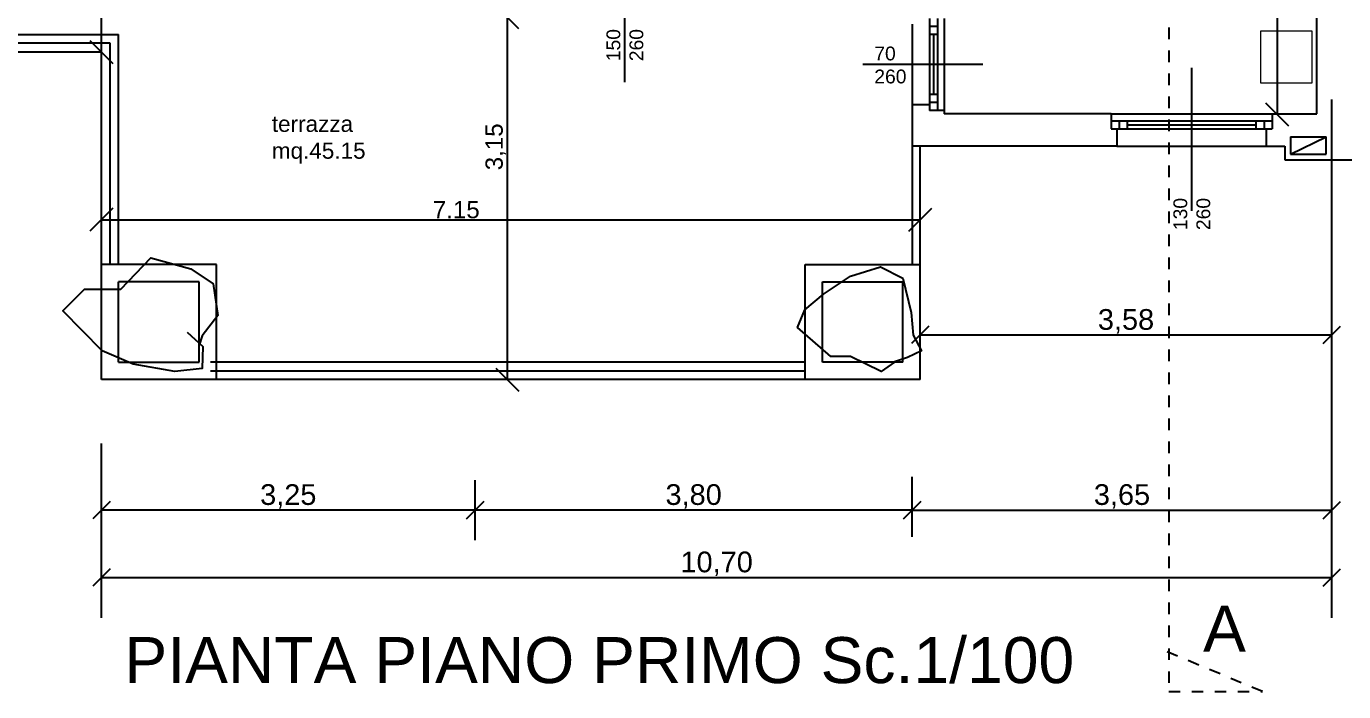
# Model space of a CAD drawing. Header units: millimetres. Extents: x 2002 to 2114, y 811 to 859.
# Drawn here: x 2036.95 to 2048.41, y 841.85 to 847.64 of the extents above; entities that cross this region are included whole.
import ezdxf

# ---------------------------------------------------------------- set-up
doc = ezdxf.new("R2010")
doc.units = ezdxf.units.MM
doc.header["$LTSCALE"] = 0.04
doc.linetypes.add('JIS_02_1.2', pattern=[2.5, 1.25, -1.25])
for name, color, linetype in [('0-2', 1, 'Continuous'), ('0.1', 4, 'Continuous'), ('02', 1, 'Continuous'), ('8', 8, 'Continuous'), ('ASSI-PIL', 6, 'Continuous')]:
    doc.layers.add(name, color=color, linetype=linetype)
doc.layers.add('palma', color=94, linetype='Continuous', lineweight=5)
doc.styles.get("Standard").update_dxf_attribs({"font": 'arial.ttf'})
doc.dimstyles.new('pie', dxfattribs={"dimtxt": 0.15, "dimasz": 0.2, "dimexe": 1.25, "dimexo": 0.625, "dimgap": 0.01, "dimtad": 1, "dimzin": 0, "dimtxsty": 'Standard', "dimblk1": 'OBLIQUE', "dimblk2": 'OBLIQUE', "dimsah": 1, "dimcen": 2.5, "dimse1": 1, "dimse2": 1, "dimadec": 0, "dimazin": 0, "dimtfac": 1, "dimtmove": 0, "dimatfit": 3, "dimfxl": 1, "dimarcsym": 0})
doc.dimstyles.new('piee', dxfattribs={"dimtxt": 0.18, "dimasz": 0.15, "dimexe": 1.25, "dimexo": 0.625, "dimgap": 0.01, "dimtad": 1, "dimzin": 1, "dimtxsty": 'Standard', "dimblk": 'OBLIQUE', "dimcen": 2.5, "dimse1": 1, "dimse2": 1, "dimadec": 0, "dimazin": 0, "dimtfac": 1, "dimtmove": 0, "dimatfit": 3, "dimldrblk": 'OBLIQUE', "dimfxl": 1, "dimarcsym": 0})

# ---------------------------------------------------------------- blocks, each defined once
blk = doc.blocks.new('_Oblique')
at = {"color": 0, "linetype": 'ByBlock', "lineweight": -2}
blk.add_line((-0.5, -0.5), (0.5, 0.5), dxfattribs=at)
blk = doc.blocks.new('*D2156')
at = {"layer": '0.1', "color": 0, "lineweight": -2}
blk.add_line((2047.833, 851.512), (2047.828, 846.872), dxfattribs=at)
at = {"layer": 'Defpoints', "color": 0}
for p in [(2046.804, 851.514), (2046.799, 846.874), (2047.828, 846.872)]:
    blk.add_point(p, dxfattribs=at)
at = {"layer": '0.1', "color": 0, "lineweight": -2, "xscale": 0.2, "yscale": 0.2, "zscale": 0.2}
for p, rotation in [((2047.833, 851.512), 89.93119814958531), ((2047.828, 846.872), 269.9311981495853)]:
    blk.add_blockref('_Oblique', p, dxfattribs=dict(at, rotation=rotation))
at = {"layer": '0.1', "color": 0, "insert": (2047.73, 849.192), "char_height": 0.15, "attachment_point": 5, "rotation": 89.9312}
blk.add_mtext('4,64', dxfattribs=at)
blk = doc.blocks.new('*D2163')
at = {"layer": '0.1', "color": 0, "lineweight": -2}
blk.add_line((2041.133, 847.714), (2041.133, 844.564), dxfattribs=at)
at = {"layer": 'Defpoints', "color": 0}
for p in [(2040.854, 847.714), (2040.854, 844.564), (2041.133, 844.564)]:
    blk.add_point(p, dxfattribs=at)
at = {"layer": '0.1', "color": 0, "lineweight": -2, "xscale": 0.2, "yscale": 0.2, "zscale": 0.2}
for p, rotation in [((2041.133, 847.714), 90), ((2041.133, 844.564), 270)]:
    blk.add_blockref('_Oblique', p, dxfattribs=dict(at, rotation=rotation))
at = {"layer": '0.1', "color": 0, "insert": (2041.033, 846.588), "char_height": 0.15, "attachment_point": 5, "rotation": 90}
blk.add_mtext('3,15', dxfattribs=at)
blk = doc.blocks.new('*D2164')
at = {"layer": '0.1', "color": 0, "lineweight": -2}
blk.add_line((2037.604, 845.954), (2044.724, 845.954), dxfattribs=at)
at = {"layer": 'Defpoints', "color": 0}
for p in [(2044.724, 847.549), (2037.604, 847.414), (2044.724, 845.954)]:
    blk.add_point(p, dxfattribs=at)
at = {"layer": '0.1', "color": 0, "lineweight": -2, "xscale": 0.2, "yscale": 0.2, "zscale": 0.2, "rotation": 180}
blk.add_blockref('_Oblique', (2037.604, 845.954), dxfattribs=at)
at = {"layer": '0.1', "color": 0, "lineweight": -2, "xscale": 0.2, "yscale": 0.2, "zscale": 0.2}
blk.add_blockref('_Oblique', (2044.724, 845.954), dxfattribs=at)
at = {"layer": '0.1', "color": 0, "insert": (2040.69, 846.041), "char_height": 0.15, "attachment_point": 5}
blk.add_mtext('7.15', dxfattribs=at)
blk = doc.blocks.new('*D2192')
at = {"layer": 'ASSI-PIL', "color": 0, "lineweight": -2}
blk.add_line((2034.835, 847.714), (2034.835, 846.594), dxfattribs=at)
at = {"layer": 'Defpoints', "color": 0}
for p in [(2041.775, 847.714), (2034.835, 846.594), (2041.775, 846.594)]:
    blk.add_point(p, dxfattribs=at)
at = {"layer": 'ASSI-PIL', "color": 0, "lineweight": -2, "xscale": 0.15, "yscale": 0.15, "zscale": 0.15}
for p, rotation in [((2034.835, 847.714), 90), ((2034.835, 846.594), 270)]:
    blk.add_blockref('_Oblique', p, dxfattribs=dict(at, rotation=rotation))
at = {"layer": 'ASSI-PIL', "color": 0, "insert": (2034.717, 847.154), "char_height": 0.18, "attachment_point": 5, "rotation": 90}
blk.add_mtext('1,10', dxfattribs=at)
blk = doc.blocks.new('*D2193')
at = {"layer": 'ASSI-PIL', "color": 0, "lineweight": -2}
blk.add_line((2034.066, 855.614), (2034.066, 846.594), dxfattribs=at)
at = {"layer": 'Defpoints', "color": 0}
for p in [(2041.325, 855.614), (2034.066, 846.594), (2041.775, 846.594)]:
    blk.add_point(p, dxfattribs=at)
at = {"layer": 'ASSI-PIL', "color": 0, "lineweight": -2, "xscale": 0.15, "yscale": 0.15, "zscale": 0.15}
for p, rotation in [((2034.066, 855.614), 90), ((2034.066, 846.594), 270)]:
    blk.add_blockref('_Oblique', p, dxfattribs=dict(at, rotation=rotation))
at = {"layer": 'ASSI-PIL', "color": 0, "insert": (2033.948, 851.104), "char_height": 0.18, "attachment_point": 5, "rotation": 90}
blk.add_mtext('9,00', dxfattribs=at)
blk = doc.blocks.new('*D2196')
at = {"layer": 'ASSI-PIL', "color": 0, "lineweight": -2}
blk.add_line((2044.654, 843.428), (2040.854, 843.428), dxfattribs=at)
at = {"layer": 'Defpoints', "color": 0}
for p in [(2040.854, 847.538), (2044.654, 847.538), (2040.854, 843.428)]:
    blk.add_point(p, dxfattribs=at)
at = {"layer": 'ASSI-PIL', "color": 0, "lineweight": -2, "xscale": 0.15, "yscale": 0.15, "zscale": 0.15, "rotation": 180}
blk.add_blockref('_Oblique', (2040.854, 843.428), dxfattribs=at)
at = {"layer": 'ASSI-PIL', "color": 0, "lineweight": -2, "xscale": 0.15, "yscale": 0.15, "zscale": 0.15}
blk.add_blockref('_Oblique', (2044.654, 843.428), dxfattribs=at)
at = {"layer": 'ASSI-PIL', "color": 0, "insert": (2042.754, 843.547), "char_height": 0.18, "attachment_point": 5}
blk.add_mtext('3,80', dxfattribs=at)
blk = doc.blocks.new('*D2197')
at = {"layer": 'ASSI-PIL', "color": 0, "lineweight": -2}
blk.add_line((2044.654, 843.428), (2048.304, 843.428), dxfattribs=at)
at = {"layer": 'Defpoints', "color": 0}
for p in [(2044.654, 846.418), (2048.304, 846.418), (2048.304, 843.428)]:
    blk.add_point(p, dxfattribs=at)
at = {"layer": 'ASSI-PIL', "color": 0, "lineweight": -2, "xscale": 0.15, "yscale": 0.15, "zscale": 0.15, "rotation": 180}
blk.add_blockref('_Oblique', (2044.654, 843.428), dxfattribs=at)
at = {"layer": 'ASSI-PIL', "color": 0, "lineweight": -2, "xscale": 0.15, "yscale": 0.15, "zscale": 0.15}
blk.add_blockref('_Oblique', (2048.304, 843.428), dxfattribs=at)
at = {"layer": 'ASSI-PIL', "color": 0, "insert": (2046.479, 843.547), "char_height": 0.18, "attachment_point": 5}
blk.add_mtext('3,65', dxfattribs=at)
blk = doc.blocks.new('*D2198')
at = {"layer": 'ASSI-PIL', "color": 0, "lineweight": -2}
blk.add_line((2037.604, 842.843), (2048.304, 842.843), dxfattribs=at)
at = {"layer": 'Defpoints', "color": 0}
for p in [(2037.604, 850.033), (2048.304, 847.538), (2048.304, 842.843)]:
    blk.add_point(p, dxfattribs=at)
at = {"layer": 'ASSI-PIL', "color": 0, "lineweight": -2, "xscale": 0.15, "yscale": 0.15, "zscale": 0.15, "rotation": 180}
blk.add_blockref('_Oblique', (2037.604, 842.843), dxfattribs=at)
at = {"layer": 'ASSI-PIL', "color": 0, "lineweight": -2, "xscale": 0.15, "yscale": 0.15, "zscale": 0.15}
blk.add_blockref('_Oblique', (2048.304, 842.843), dxfattribs=at)
at = {"layer": 'ASSI-PIL', "color": 0, "insert": (2042.954, 842.961), "char_height": 0.18, "attachment_point": 5}
blk.add_mtext('10,70', dxfattribs=at)
blk = doc.blocks.new('*D2199')
at = {"layer": 'ASSI-PIL', "color": 0, "lineweight": -2}
blk.add_line((2040.854, 843.428), (2037.604, 843.428), dxfattribs=at)
at = {"layer": 'Defpoints', "color": 0}
for p in [(2037.604, 850.033), (2040.854, 850.033), (2037.604, 843.428)]:
    blk.add_point(p, dxfattribs=at)
at = {"layer": 'ASSI-PIL', "color": 0, "lineweight": -2, "xscale": 0.15, "yscale": 0.15, "zscale": 0.15, "rotation": 180}
blk.add_blockref('_Oblique', (2037.604, 843.428), dxfattribs=at)
at = {"layer": 'ASSI-PIL', "color": 0, "lineweight": -2, "xscale": 0.15, "yscale": 0.15, "zscale": 0.15}
blk.add_blockref('_Oblique', (2040.854, 843.428), dxfattribs=at)
at = {"layer": 'ASSI-PIL', "color": 0, "insert": (2039.229, 843.547), "char_height": 0.18, "attachment_point": 5}
blk.add_mtext('3,25', dxfattribs=at)
blk = doc.blocks.new('*D2200')
at = {"layer": 'ASSI-PIL', "color": 0, "lineweight": -2}
blk.add_line((2044.724, 844.952), (2048.304, 844.952), dxfattribs=at)
at = {"layer": 'Defpoints', "color": 0}
for p in [(2048.304, 844.952), (2048.304, 844.746), (2044.724, 844.564)]:
    blk.add_point(p, dxfattribs=at)
at = {"layer": 'ASSI-PIL', "color": 0, "lineweight": -2, "xscale": 0.15, "yscale": 0.15, "zscale": 0.15, "rotation": 180}
blk.add_blockref('_Oblique', (2044.724, 844.952), dxfattribs=at)
at = {"layer": 'ASSI-PIL', "color": 0, "lineweight": -2, "xscale": 0.15, "yscale": 0.15, "zscale": 0.15}
blk.add_blockref('_Oblique', (2048.304, 844.952), dxfattribs=at)
at = {"layer": 'ASSI-PIL', "color": 0, "insert": (2046.514, 845.07), "char_height": 0.18, "attachment_point": 5}
blk.add_mtext('3,58', dxfattribs=at)
blk = doc.blocks.new('*D2209')
at = {"layer": '0.1', "color": 0, "lineweight": -2}
blk.add_line((2037.604, 847.414), (2037.604, 848.914), dxfattribs=at)
at = {"layer": 'Defpoints', "color": 0}
for p in [(2037.604, 848.914), (2037.604, 848.914), (2037.604, 847.414)]:
    blk.add_point(p, dxfattribs=at)
at = {"layer": '0.1', "color": 0, "lineweight": -2, "xscale": 0.2, "yscale": 0.2, "zscale": 0.2}
for p, rotation in [((2037.604, 848.914), 90), ((2037.604, 847.414), 270)]:
    blk.add_blockref('_Oblique', p, dxfattribs=dict(at, rotation=rotation))
at = {"layer": '0.1', "color": 0, "insert": (2037.504, 848.164), "char_height": 0.15, "attachment_point": 5, "rotation": 90}
blk.add_mtext('1,50', dxfattribs=at)

msp = doc.modelspace()

# ---------------------------------------------------------------- linework, layer by layer
for p, q in [((2048.174, 846.874), (2048.174, 851.514)), ((2044.654, 846.954), (2044.654, 846.594)), ((2044.804, 846.954), (2044.654, 846.954)), ((2044.804, 846.954), (2044.804, 846.904)), ((2044.934, 846.904), (2044.804, 846.904)), ((2044.934, 846.904), (2044.934, 846.874)), ((2046.384, 846.874), (2044.934, 846.874)), ((2046.384, 846.874), (2046.384, 846.744)), ((2047.784, 846.874), (2047.784, 846.744)), ((2047.784, 846.874), (2048.174, 846.874)), ((2046.384, 846.744), (2046.434, 846.744)), ((2046.434, 846.744), (2046.434, 846.594)), ((2047.734, 846.744), (2047.734, 846.594)), ((2047.734, 846.744), (2047.784, 846.744)), ((2046.434, 846.594), (2044.654, 846.594)), ((2047.734, 846.594), (2047.894, 846.594)), ((2047.894, 846.594), (2047.894, 846.474)), ((2047.894, 846.474), (2048.714, 846.474))]:
    msp.add_line(p, q)
at = {"layer": '0-2'}
for p, q in [((2036.254, 847.564), (2037.754, 847.564)), ((2037.754, 845.564), (2037.754, 847.564)), ((2037.679, 847.489), (2036.179, 847.489)), ((2037.679, 845.564), (2037.679, 847.489)), ((2036.104, 847.414), (2037.604, 847.414)), ((2037.604, 844.564), (2037.604, 847.414)), ((2044.654, 846.594), (2044.654, 845.564)), ((2044.724, 844.564), (2044.724, 846.594)), ((2038.604, 845.564), (2037.604, 845.564)), ((2038.604, 844.564), (2038.604, 845.564)), ((2043.724, 845.564), (2044.724, 845.564)), ((2043.724, 844.564), (2043.724, 845.564)), ((2038.454, 845.414), (2037.754, 845.414)), ((2037.754, 844.714), (2037.754, 845.414)), ((2038.454, 844.714), (2038.454, 845.414)), ((2043.874, 845.414), (2044.574, 845.414)), ((2043.874, 844.714), (2043.874, 845.414)), ((2044.574, 844.714), (2044.574, 845.414)), ((2037.754, 844.714), (2038.454, 844.714)), ((2043.724, 844.714), (2038.554, 844.714)), ((2044.574, 844.714), (2043.874, 844.714)), ((2038.554, 844.639), (2043.724, 844.639)), ((2044.724, 844.564), (2037.604, 844.564))]:
    msp.add_line(p, q, dxfattribs=at)
at = {"layer": '02'}
for p, q in [((2042.154, 848.396), (2042.154, 847.151)), ((2044.804, 847.704), (2044.804, 846.954)), ((2044.874, 847.704), (2044.874, 846.904)), ((2044.934, 847.704), (2044.934, 846.904)), ((2044.654, 847.654), (2044.654, 846.954)), ((2044.874, 847.634), (2044.804, 847.634)), ((2044.874, 847.564), (2044.804, 847.564)), ((2044.839, 847.564), (2044.839, 847.044)), ((2045.269, 847.304), (2044.225, 847.304)), ((2047.084, 847.276), (2047.084, 846.031)), ((2044.874, 847.044), (2044.804, 847.044)), ((2044.874, 846.974), (2044.804, 846.974)), ((2046.384, 846.874), (2047.784, 846.874)), ((2046.384, 846.814), (2047.784, 846.814)), ((2046.454, 846.814), (2046.454, 846.744)), ((2046.524, 846.814), (2046.524, 846.744)), ((2046.524, 846.779), (2047.644, 846.779)), ((2047.644, 846.814), (2047.644, 846.744)), ((2047.714, 846.814), (2047.714, 846.744)), ((2046.434, 846.744), (2047.734, 846.744)), ((2047.944, 846.674), (2047.944, 846.524)), ((2047.944, 846.674), (2048.254, 846.674)), ((2047.944, 846.524), (2048.254, 846.674)), ((2048.254, 846.524), (2048.254, 846.674)), ((2046.434, 846.594), (2047.734, 846.594)), ((2047.944, 846.524), (2048.254, 846.524))]:
    msp.add_line(p, q, dxfattribs=at)
at = {"layer": '8'}
for points in [[(2038.349, 844.975), (2038.487, 844.853), (2038.479, 844.659), (2038.244, 844.634), (2037.879, 844.699), (2037.611, 844.813), (2037.27, 845.162), (2037.456, 845.349), (2037.773, 845.349), (2038.033, 845.624), (2038.382, 845.527), (2038.577, 845.397), (2038.617, 845.121), (2038.479, 844.943), (2038.455, 844.862)], [(2044.5, 844.715), (2044.386, 844.634), (2044.119, 844.764), (2043.948, 844.764), (2043.656, 845.016), (2043.721, 845.17), (2043.883, 845.308), (2044.119, 845.462), (2044.378, 845.543), (2044.573, 845.446), (2044.646, 845.146), (2044.662, 844.951), (2044.735, 844.813), (2044.614, 844.756), (2044.492, 844.715)]]:
    msp.add_lwpolyline(points, dxfattribs=at)
at = {"layer": 'ASSI-PIL', "linetype": 'JIS_02_1.2'}
for p, q in [((2046.886, 858.225), (2046.886, 841.85)), ((2047.701, 841.85), (2046.792, 842.229)), ((2046.886, 841.85), (2047.701, 841.85))]:
    msp.add_line(p, q, dxfattribs=at)
at = {"layer": 'ASSI-PIL'}
for p, q in [((2048.304, 842.493), (2048.304, 846.999)), ((2037.604, 842.493), (2037.604, 844.007)), ((2040.854, 843.168), (2040.854, 843.689)), ((2044.654, 843.197), (2044.654, 843.718))]:
    msp.add_line(p, q, dxfattribs=at)
at = {"layer": 'palma'}
for p, q in [((2048.134, 847.594), (2047.684, 847.594)), ((2047.684, 847.594), (2047.684, 847.144)), ((2048.134, 847.144), (2048.134, 847.594)), ((2047.684, 847.144), (2048.134, 847.144))]:
    msp.add_line(p, q, dxfattribs=at)

# ---------------------------------------------------------------- texts
at = {"layer": 'ASSI-PIL', "char_height": 0.12, "attachment_point": 1, "rotation": 90}
for s, insert in [('150\\P260', (2041.996, 847.333)), ('130\\P260', (2046.926, 845.864))]:
    msp.add_mtext_dynamic_manual_height_columns(s, width=1.68966, gutter_width=1, heights=[0], dxfattribs=dict(at, insert=insert))
at = {"layer": 'ASSI-PIL', "attachment_point": 1}
for s, width, insert, char_height in [('70\\P260', 1.68966, (2044.325, 847.46), 0.12), ('terrazza\\Pmq.45.15', 2.81611, (2039.086, 846.858), 0.14), ('PIANTA PIANO PRIMO Sc.1/100', 8.5911, (2037.804, 842.324), 0.4)]:
    msp.add_mtext_dynamic_manual_height_columns(s, width=width, gutter_width=1, heights=[0], dxfattribs=dict(at, insert=insert, char_height=char_height))
at = {"layer": 'ASSI-PIL', "insert": (2047.184, 842.597), "char_height": 0.4, "width": 8.5911, "attachment_point": 1}
msp.add_mtext('A', dxfattribs=at)

# ---------------------------------------------------------------- dimensions: what is measured, and where the dimension line sits
at = {"layer": '0.1'}
dim = msp.add_aligned_dim(p1=(2046.804, 851.514), p2=(2046.799, 846.874), distance=1.029, dimstyle='pie', override={"dimtxt": 0.15}, dxfattribs=at)
dim.commit()
dim.dimension.update_dxf_attribs({"geometry": '*D2156', "text_midpoint": (2047.73, 849.192)})
dim = msp.add_linear_dim(base=(2037.604, 848.914), p1=(2037.604, 847.414), p2=(2037.604, 848.914), angle=90, dimstyle='pie', override={"dimtxt": 0.15}, dxfattribs=at)
dim.commit()
dim.dimension.update_dxf_attribs({"geometry": '*D2209', "text_midpoint": (2037.504, 848.164)})
dim = msp.add_linear_dim(base=(2041.133, 844.564), p1=(2040.854, 847.714), p2=(2040.854, 844.564), angle=270, dimstyle='pie', override={"dimtxt": 0.15}, dxfattribs=at)
dim.commit()
dim.dimension.update_dxf_attribs({"geometry": '*D2163', "text_midpoint": (2041.133, 846.588), "dimtype": 161})
dim = msp.add_linear_dim(base=(2044.724, 845.954), p1=(2037.604, 847.414), p2=(2044.724, 847.549), text='7.15', dimstyle='pie', override={"dimtxt": 0.15, "dimtxsty": 'Standard', "dimtfill": 0}, dxfattribs=at)
dim.commit()
dim.dimension.update_dxf_attribs({"geometry": '*D2164', "text_midpoint": (2040.69, 845.954), "dimtype": 160})
at = {"layer": 'ASSI-PIL'}
for base, p1, text, picture, middle in [((2034.066, 846.594), (2041.325, 855.614), '9,00', '*D2193', (2033.948, 851.104)), ((2034.835, 846.594), (2041.775, 847.714), '1,10', '*D2192', (2034.717, 847.154))]:
    dim = msp.add_linear_dim(base=base, p1=p1, p2=(2041.775, 846.594), angle=90, text=text, dimstyle='piee', dxfattribs=at)
    dim.commit()
    dim.dimension.update_dxf_attribs({"geometry": picture, "text_midpoint": middle})
for base, p1, p2, picture, middle in [((2048.304, 842.843), (2037.604, 850.033), (2048.304, 847.538), '*D2198', (2042.954, 842.961)), ((2048.304, 843.428), (2044.654, 846.418), (2048.304, 846.418), '*D2197', (2046.479, 843.547))]:
    dim = msp.add_linear_dim(base=base, p1=p1, p2=p2, dimstyle='piee', dxfattribs=at)
    dim.commit()
    dim.dimension.update_dxf_attribs({"geometry": picture, "text_midpoint": middle})
for base, p1, p2, picture, middle in [((2037.604, 843.428), (2040.854, 850.033), (2037.604, 850.033), '*D2199', (2039.229, 843.547)), ((2040.854, 843.428), (2044.654, 847.538), (2040.854, 847.538), '*D2196', (2042.754, 843.547)), ((2048.304, 844.952), (2044.724, 844.564), (2048.304, 844.746), '*D2200', (2046.514, 845.07))]:
    dim = msp.add_linear_dim(base=base, p1=p1, p2=p2, dimstyle='piee', override={"dimtxt": 0.18}, dxfattribs=at)
    dim.commit()
    dim.dimension.update_dxf_attribs({"geometry": picture, "text_midpoint": middle})

doc.saveas('drawing.dxf')
